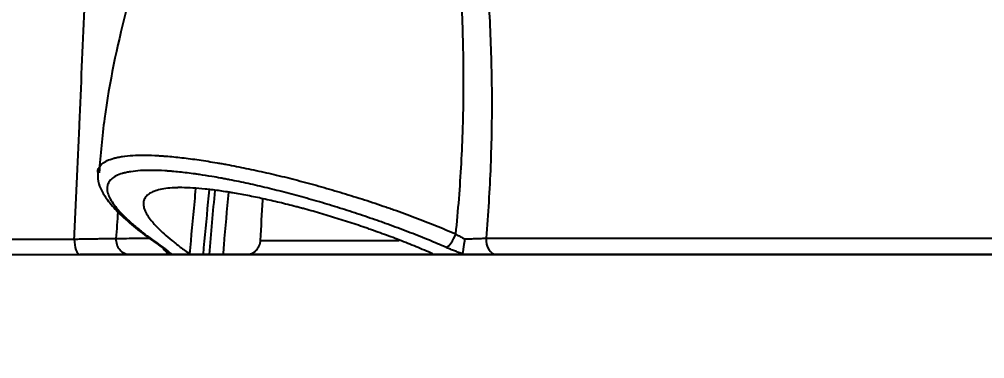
# Model space of a CAD drawing. Extents: x 2759 to 9191, y -64 to 2464.
# Drawn here: x 2927.1 to 2991, y 657 to 679.5 of the extents above; entities that cross this region are included whole.
import ezdxf

# ---------------------------------------------------------------- set-up
doc = ezdxf.new("R2010")
doc.units = 0
doc.header["$LTSCALE"] = 20
doc.header["$MEASUREMENT"] = 0
doc.layers.get('0').update_dxf_attribs({"linetype": 'CONTINUOUS'})
doc.layers.get('DEFPOINTS').update_dxf_attribs({"linetype": 'CONTINUOUS'})
doc.styles.get("Standard").update_dxf_attribs({"font": 'NanumGothic.ttf'})
doc.dimstyles.get("Standard").update_dxf_attribs({"dimtxt": 2.7, "dimasz": 2.5, "dimexe": 1.5, "dimexo": 1.5, "dimgap": 1.5, "dimtad": 1, "dimdec": 0, "dimlfac": 10, "dimzin": 0, "dimdsep": 46, "dimtxsty": 'Standard', "dimcen": 0, "dimclrt": 2, "dimadec": 0, "dimazin": 0, "dimtfac": 1, "dimtdec": 0, "dimtmove": 0, "dimatfit": 3, "dimfxl": 0, "dimtolj": 1, "dimtzin": 0, "dimarcsym": 0})

# ---------------------------------------------------------------- blocks, each defined once
blk = doc.blocks.new('*D44')
at = {"color": 3, "lineweight": -2, "ltscale": 10}
for p, q in [((2915.782, 663.435), (2915.782, 155.76)), ((3200.782, 205.096), (3200.782, 155.76)), ((2935.782, 160.76), (3180.782, 160.76))]:
    blk.add_line(p, q, dxfattribs=at)
at = {"color": 3, "ltscale": 10}
for points in [[(2935.782, 164.093), (2935.782, 157.426), (2915.782, 160.76)], [(3180.782, 164.093), (3180.782, 157.426), (3200.782, 160.76)]]:
    blk.add_solid(points, dxfattribs=at)
at = {"layer": 'DEFPOINTS', "color": 0, "ltscale": 10}
for p in [(2915.782, 664.935), (3200.782, 206.596), (3200.782, 160.76)]:
    blk.add_point(p, dxfattribs=at)
at = {"color": 2, "ltscale": 10, "insert": (3058.282, 184.368), "char_height": 25, "attachment_point": 5}
blk.add_mtext('\\A1;285', dxfattribs=at)
blk = doc.blocks.new('*D39')
at = {"color": 3, "lineweight": -2}
for p, q in [((2926.202, 778.935), (2779.894, 778.935)), ((2785.894, 754.935), (2785.894, 556.375)), ((2785.894, 307.687), (2785.894, 506.247)), ((2949.299, 283.687), (2779.894, 283.687))]:
    blk.add_line(p, q, dxfattribs=at)
at = {"color": 3}
for points in [[(2781.894, 754.935), (2789.894, 754.935), (2785.894, 778.935)], [(2781.894, 307.687), (2789.894, 307.687), (2785.894, 283.687)]]:
    blk.add_solid(points, dxfattribs=at)
at = {"layer": 'DEFPOINTS', "color": 0}
for p in [(2928.002, 778.935), (2785.894, 283.687), (2951.099, 283.687)]:
    blk.add_point(p, dxfattribs=at)
at = {"color": 2, "insert": (2785.894, 531.311), "char_height": 24, "attachment_point": 5}
blk.add_mtext('\\A1;495', dxfattribs=at)
blk = doc.blocks.new('*D43')
at = {"color": 3, "linetype": 'ByBlock', "lineweight": -2}
for p, q in [((3600.371, 707.347), (3600.371, 30.904)), ((2895.782, 282.187), (2895.782, 30.904)), ((2915.782, 35.904), (3580.371, 35.904))]:
    blk.add_line(p, q, dxfattribs=at)
at = {"color": 3}
for points in [[(2915.782, 39.238), (2915.782, 32.571), (2895.782, 35.904)], [(3580.371, 39.238), (3580.371, 32.571), (3600.371, 35.904)]]:
    blk.add_solid(points, dxfattribs=at)
at = {"layer": 'DEFPOINTS', "color": 0}
for p in [(3600.371, 708.847), (2895.782, 283.687), (3600.371, 35.904)]:
    blk.add_point(p, dxfattribs=at)
at = {"color": 2, "insert": (3244.56, 59.477), "char_height": 25, "attachment_point": 5}
blk.add_mtext('\\A1;705', dxfattribs=at)

msp = doc.modelspace()

# ---------------------------------------------------------------- linework, layer by layer
at = {"color": 7, "linetype": 'Continuous'}
for p, q in [((2926.102, 664.953), (2930.739, 664.953)), ((2927.101, 663.935), (2931.119, 663.935)), ((2934.917, 663.935), (2932.66, 663.935))]:
    msp.add_line(p, q, dxfattribs=at)
at = {"color": 7}
msp.add_line((2920.957, 663.935), (3584.337, 663.935), dxfattribs=at)
at = {"color": 7, "linetype": 'Continuous'}
for centre, major_axis, ratio, start_param, end_param in [((2931.119, 664.935), (0, 1), 0.380171, 1.553343, 3.141593), ((2934.421, 664.935), (0, 1), 0.928701, 1.505583, 3.141593), ((2955.659, 665.292), (-0.404, -0.915), 0.292041, 0.314777, 1.694859), ((2958.664, 664.935), (0, -1), 0.691985, 4.636786, 6.283185), ((2936.965, 665.33), (0.565, 0.825), 0.730902, 3.129991, 3.17563), ((2936.965, 665.33), (0.565, 0.825), 0.730902, 3.17563, 3.41673), ((2937.337, 664.935), (0, 1), 0.907546, 2.227076, 3.141593)]:
    msp.add_ellipse(centre, major_axis=major_axis, ratio=ratio, start_param=start_param, end_param=end_param, dxfattribs=at)
for points, knots in [([(2954.635, 702.103), (2954.825, 701.383), (2955.009, 700.658), (2955.362, 699.2), (2955.531, 698.467), (2955.857, 696.994), (2956.013, 696.253), (2956.312, 694.765), (2956.454, 694.017), (2956.725, 692.513), (2956.854, 691.758), (2957.097, 690.24), (2957.212, 689.477), (2957.532, 687.178), (2957.715, 685.63), (2957.903, 683.676), (2957.938, 683.285), (2958.005, 682.499), (2958.036, 682.106), (2958.123, 680.925), (2958.173, 680.137), (2958.294, 677.766), (2958.34, 676.18), (2958.351, 674.189), (2958.351, 673.791), (2958.347, 672.993), (2958.343, 672.594), (2958.323, 671.396), (2958.301, 670.598), (2958.207, 668.203), (2958.109, 666.607), (2957.974, 665.011)], [0, 0, 0, 0, 0.0625, 0.0625, 0.125, 0.125, 0.1875, 0.1875, 0.25, 0.25, 0.3125, 0.3125, 0.375, 0.375, 0.5, 0.5, 0.53125, 0.53125, 0.5625, 0.5625, 0.625, 0.625, 0.75, 0.75, 0.78125, 0.78125, 0.8125, 0.8125, 0.875, 0.875, 1, 1, 1, 1]), ([(2955.974, 665.288), (2956.135, 666.844), (2956.257, 668.401), (2956.385, 670.738), (2956.419, 671.517), (2956.455, 672.686), (2956.465, 673.075), (2956.481, 673.854), (2956.486, 674.243), (2956.495, 675.409), (2956.489, 676.96), (2956.448, 678.506), (2956.389, 680.049), (2956.351, 680.819), (2956.293, 681.78), (2956.28, 681.972), (2956.255, 682.356), (2956.242, 682.548), (2956.201, 683.123), (2956.171, 683.506), (2956.014, 685.414), (2955.857, 686.927), (2955.489, 689.924), (2955.279, 691.409), (2954.932, 693.618), (2954.812, 694.351), (2954.562, 695.81), (2954.433, 696.537), (2954.169, 697.985), (2954.033, 698.706), (2953.758, 700.142), (2953.618, 700.857), (2953.478, 701.569)], [0, 0, 0, 0, 0.125, 0.125, 0.1875, 0.1875, 0.21875, 0.21875, 0.25, 0.25, 0.3125, 0.375, 0.375, 0.4375, 0.4375, 0.453125, 0.453125, 0.46875, 0.46875, 0.5, 0.5, 0.625, 0.625, 0.75, 0.75, 0.8125, 0.8125, 0.875, 0.875, 0.9375, 0.9375, 1, 1, 1, 1]), ([(2942.397, 700.408), (2941.657, 699.09), (2940.142, 696.228), (2937.938, 691.53), (2935.83, 686.065), (2934.004, 679.8), (2932.809, 674.128), (2932.461, 670.543), (2932.38, 669.337)], [0, 0, 0, 0, 0.137673, 0.295302, 0.473306, 0.671667, 0.890123, 1, 1, 1, 1]), ([(2930.739, 664.953), (2930.8, 666.219), (2930.858, 667.486), (2930.973, 670.019), (2931.028, 671.285), (2931.193, 675.086), (2931.3, 677.619), (2931.406, 680.153)], [0, 0, 0, 0, 0.25, 0.25, 0.5, 0.5, 1, 1, 1, 1]), ([(2932.286, 669.397), (2932.287, 669.402), (2932.287, 669.407), (2932.298, 669.514), (2932.329, 669.609), (2932.428, 669.785), (2932.497, 669.867), (2932.674, 670.016), (2932.782, 670.083), (2933.039, 670.205), (2933.188, 670.259), (2933.379, 670.311), (2933.401, 670.317), (2933.445, 670.328), (2933.467, 670.334), (2933.535, 670.35), (2933.674, 670.38), (2933.823, 670.406), (2934.136, 670.452), (2934.363, 670.474), (2934.855, 670.503), (2935.119, 670.509), (2935.687, 670.505), (2935.989, 670.495), (2936.352, 670.474), (2936.393, 670.472), (2936.474, 670.466), (2936.515, 670.464), (2936.639, 670.455), (2936.89, 670.436), (2937.148, 670.413), (2937.675, 670.362), (2938.039, 670.32), (2938.793, 670.221), (2939.182, 670.164), (2939.785, 670.069), (2939.988, 670.035), (2940.247, 669.99), (2940.299, 669.981), (2940.404, 669.963), (2940.456, 669.954), (2940.613, 669.926), (2940.719, 669.907), (2941.248, 669.809), (2941.678, 669.725), (2942.551, 669.545), (2943.437, 669.352), (2944.349, 669.135), (2945.043, 668.962), (2945.276, 668.903), (2945.745, 668.781), (2945.98, 668.719), (2946.684, 668.529), (2947.155, 668.397), (2948.096, 668.123), (2948.568, 667.982), (2949.511, 667.689), (2949.984, 667.537), (2950.693, 667.302), (2950.929, 667.222), (2951.225, 667.121), (2951.284, 667.101), (2951.402, 667.06), (2951.462, 667.04), (2951.639, 666.978), (2951.757, 666.937), (2952.344, 666.729), (2952.81, 666.559), (2953.731, 666.21), (2954.187, 666.032), (2955.089, 665.667), (2955.534, 665.48), (2955.974, 665.288)], [0, 0, 0, 0, 0.002039, 0.002039, 0.045429, 0.045429, 0.088819, 0.088819, 0.132208, 0.132208, 0.175598, 0.175598, 0.181021, 0.181021, 0.186445, 0.186445, 0.197293, 0.218987, 0.218987, 0.262377, 0.262377, 0.305767, 0.305767, 0.349156, 0.349156, 0.35458, 0.35458, 0.360004, 0.360004, 0.370851, 0.392546, 0.392546, 0.435935, 0.435935, 0.479325, 0.479325, 0.50102, 0.50102, 0.506443, 0.506443, 0.511867, 0.511867, 0.522715, 0.522715, 0.566104, 0.566104, 0.609494, 0.652883, 0.652883, 0.674578, 0.674578, 0.696273, 0.696273, 0.739662, 0.739662, 0.783052, 0.783052, 0.826442, 0.826442, 0.848136, 0.848136, 0.85356, 0.85356, 0.858984, 0.858984, 0.869831, 0.869831, 0.913221, 0.913221, 0.95661, 0.95661, 1, 1, 1, 1]), ([(2932.313, 669.386), (2932.29, 669.232), (2932.273, 668.853), (2932.476, 668.267), (2932.867, 667.588), (2933.522, 666.812), (2934.48, 665.931), (2935.427, 665.179), (2936.098, 664.72), (2936.297, 664.589)], [0, 0, 0, 0, 0.07933, 0.201311, 0.345541, 0.527653, 0.726904, 0.92254, 1, 1, 1, 1]), ([(2939.02, 669.219), (2938.922, 669.234), (2938.826, 669.248), (2938.373, 669.311), (2938.027, 669.353), (2937.527, 669.406), (2937.364, 669.421), (2937.124, 669.442), (2937.044, 669.448), (2936.887, 669.46), (2936.81, 669.465), (2936.427, 669.489), (2936.14, 669.5), (2935.601, 669.504), (2935.35, 669.498), (2934.884, 669.469), (2934.668, 669.446), (2934.371, 669.399), (2934.277, 669.382), (2934.142, 669.353), (2934.098, 669.342), (2934.034, 669.326), (2934.012, 669.32), (2933.971, 669.309), (2933.787, 669.257), (2933.628, 669.196), (2933.385, 669.073), (2933.282, 669.004), (2933.114, 668.853), (2932.983, 668.689), (2932.925, 668.497), (2932.912, 668.369), (2932.911, 668.342), (2932.91, 668.302), (2932.91, 668.289), (2932.911, 668.262), (2932.915, 668.194), (2932.926, 668.124), (2932.965, 667.952), (2933.01, 667.832), (2933.132, 667.581), (2933.21, 667.451), (2933.397, 667.18), (2933.507, 667.04), (2933.757, 666.75), (2933.897, 666.601), (2934.093, 666.407), (2934.133, 666.368), (2934.214, 666.29), (2934.339, 666.172), (2934.472, 666.052), (2934.747, 665.809), (2934.945, 665.644), (2935.366, 665.308), (2935.59, 665.136), (2936.066, 664.785), (2936.319, 664.606), (2936.586, 664.423)], [0, 0, 0, 0, 0.013909, 0.013909, 0.065809, 0.065809, 0.091758, 0.091758, 0.104733, 0.104733, 0.117708, 0.117708, 0.169608, 0.169608, 0.221507, 0.221507, 0.273407, 0.273407, 0.299356, 0.299356, 0.312331, 0.312331, 0.318819, 0.318819, 0.325306, 0.377206, 0.377206, 0.429105, 0.429105, 0.481005, 0.532904, 0.532904, 0.545879, 0.545879, 0.552367, 0.552367, 0.558854, 0.584804, 0.584804, 0.636703, 0.636703, 0.688603, 0.688603, 0.740502, 0.740502, 0.792402, 0.792402, 0.805377, 0.805377, 0.818352, 0.844301, 0.844301, 0.896201, 0.896201, 0.9481, 0.9481, 1, 1, 1, 1]), ([(2955.152, 664.475), (2954.802, 664.628), (2954.448, 664.777), (2953.663, 665.1), (2953.231, 665.271), (2952.358, 665.607), (2951.917, 665.771), (2951.361, 665.973), (2951.249, 666.013), (2951.081, 666.073), (2951.025, 666.092), (2950.913, 666.132), (2950.633, 666.231), (2950.353, 666.327), (2949.682, 666.556), (2949.235, 666.704), (2948.342, 666.99), (2947.896, 667.128), (2947.005, 667.397), (2946.56, 667.526), (2945.893, 667.714), (2945.671, 667.775), (2945.228, 667.896), (2945.007, 667.954), (2944.351, 668.125), (2943.487, 668.341), (2942.648, 668.533), (2941.821, 668.714), (2941.414, 668.798), (2940.913, 668.895), (2940.813, 668.914), (2940.664, 668.942), (2940.615, 668.952), (2940.516, 668.97), (2940.27, 669.015), (2940.028, 669.058), (2939.559, 669.137), (2939.286, 669.18), (2939.02, 669.219)], [0, 0, 0, 0, 0.066555, 0.066555, 0.146119, 0.146119, 0.225683, 0.225683, 0.245574, 0.245574, 0.25552, 0.25552, 0.265465, 0.305247, 0.305247, 0.384811, 0.384811, 0.464375, 0.464375, 0.543939, 0.543939, 0.583721, 0.583721, 0.623503, 0.623503, 0.703067, 0.782631, 0.782631, 0.862195, 0.862195, 0.882086, 0.882086, 0.892032, 0.892032, 0.901977, 0.941759, 0.941759, 1, 1, 1, 1]), ([(2954.432, 663.98), (2954.076, 664.138), (2953.714, 664.292), (2952.983, 664.594), (2952.614, 664.741), (2951.868, 665.03), (2951.492, 665.171), (2950.922, 665.379), (2950.731, 665.447), (2950.444, 665.549), (2950.348, 665.583), (2950.156, 665.65), (2950.06, 665.683), (2949.581, 665.847), (2949.199, 665.974), (2948.435, 666.221), (2948.055, 666.34), (2947.295, 666.571), (2946.916, 666.682), (2946.349, 666.842), (2946.16, 666.895), (2945.877, 666.972), (2945.783, 666.998), (2945.595, 667.048), (2945.501, 667.073), (2945.034, 667.195), (2944.667, 667.287), (2943.944, 667.461), (2943.589, 667.542), (2942.89, 667.695), (2942.547, 667.766), (2941.872, 667.897), (2941.541, 667.957), (2941.135, 668.025), (2941.055, 668.039), (2940.894, 668.065), (2940.814, 668.077), (2940.578, 668.114), (2940.423, 668.136), (2939.966, 668.2), (2939.674, 668.235), (2939.113, 668.293), (2938.844, 668.316), (2938.331, 668.347), (2938.087, 668.356), (2937.799, 668.357), (2937.714, 668.357), (2937.63, 668.356), (2937.575, 668.355), (2937.548, 668.354), (2937.412, 668.35), (2937.307, 668.345), (2937.007, 668.325), (2936.823, 668.304), (2936.488, 668.249), (2936.184, 668.181), (2935.942, 668.086), (2935.823, 668.025), (2935.81, 668.018), (2935.784, 668.004), (2935.772, 667.997), (2935.735, 667.976), (2935.665, 667.931), (2935.604, 667.884), (2935.494, 667.785), (2935.436, 667.713), (2935.353, 667.559), (2935.326, 667.476), (2935.31, 667.343), (2935.309, 667.298), (2935.312, 667.227), (2935.314, 667.203), (2935.32, 667.155), (2935.324, 667.13), (2935.35, 667.005), (2935.385, 666.901), (2935.486, 666.684), (2935.55, 666.571), (2935.706, 666.338), (2935.797, 666.216), (2935.954, 666.029), (2936.01, 665.965), (2936.098, 665.868), (2936.129, 665.835), (2936.191, 665.77), (2936.223, 665.737), (2936.387, 665.57), (2936.53, 665.433), (2936.839, 665.155), (2937.005, 665.013), (2937.36, 664.724), (2937.549, 664.576), (2937.95, 664.275), (2938.163, 664.121), (2938.389, 663.963)], [0, 0, 0, 0, 0.03125, 0.03125, 0.0625, 0.0625, 0.09375, 0.09375, 0.109375, 0.109375, 0.117187, 0.117187, 0.125, 0.125, 0.15625, 0.15625, 0.1875, 0.1875, 0.21875, 0.21875, 0.234375, 0.234375, 0.242187, 0.242187, 0.25, 0.25, 0.28125, 0.28125, 0.3125, 0.3125, 0.34375, 0.34375, 0.375, 0.375, 0.382812, 0.382812, 0.390625, 0.390625, 0.40625, 0.40625, 0.4375, 0.4375, 0.46875, 0.46875, 0.5, 0.5, 0.507812, 0.511719, 0.511719, 0.515625, 0.515625, 0.53125, 0.53125, 0.5625, 0.5625, 0.59375, 0.625, 0.625, 0.628906, 0.628906, 0.632812, 0.632812, 0.640625, 0.65625, 0.65625, 0.6875, 0.6875, 0.71875, 0.71875, 0.734375, 0.734375, 0.742187, 0.742187, 0.75, 0.75, 0.78125, 0.78125, 0.8125, 0.8125, 0.84375, 0.84375, 0.859375, 0.859375, 0.867187, 0.867187, 0.875, 0.875, 0.90625, 0.90625, 0.9375, 0.9375, 0.96875, 0.96875, 1, 1, 1, 1]), ([(2938.389, 663.963), (2938.486, 665.122), (2938.59, 666.28), (2938.73, 667.726), (2938.759, 668.016), (2938.788, 668.305), (2938.788, 668.305), (2938.788, 668.305)], [0, 0, 0, 0, 0.79984, 0.79984, 0.9998, 0.9998, 1, 1, 1, 1]), ([(2939.665, 668.221), (2939.636, 667.948), (2939.608, 667.675), (2939.464, 666.247), (2939.356, 665.092), (2939.255, 663.935)], [0, 0, 0, 0, 0.191347, 0.191347, 1, 1, 1, 1]), ([(2940.603, 663.934), (2940.618, 664.14), (2940.723, 665.515), (2940.844, 666.889), (2940.956, 668.055)], [0, 0, 0, 0, 0.150054, 1, 1, 1, 1]), ([(2943.057, 664.868), (2943.105, 665.753), (2943.154, 666.671), (2943.202, 667.596), (2943.204, 667.625)], [0, 0, 0, 0, 0.96905, 1, 1, 1, 1]), ([(2930.739, 664.953), (2930.896, 664.955), (2931.048, 664.958), (2931.342, 664.962), (2931.627, 664.967), (2931.893, 664.971), (2932.151, 664.976), (2932.275, 664.978), (2932.514, 664.982), (2932.626, 664.984), (2932.837, 664.988), (2933.034, 664.991), (2933.204, 664.995), (2933.302, 664.996), (2933.321, 664.997), (2933.358, 664.998), (2933.376, 664.998), (2933.429, 664.999), (2933.462, 665), (2933.494, 665)], [0, 0, 0, 0, 0.125, 0.125, 0.25, 0.375, 0.375, 0.5, 0.5, 0.625, 0.625, 0.75, 0.875, 0.875, 0.90625, 0.90625, 0.9375, 0.9375, 1, 1, 1, 1]), ([(2933.494, 665), (2933.954, 665.001), (2934.428, 665.001), (2935.166, 665.001), (2935.419, 665.001), (2935.676, 665.002)], [0, 0, 0, 0, 0.662732, 0.662732, 1, 1, 1, 1]), ([(2942.147, 663.935), (2942.205, 663.935), (2942.261, 663.941), (2942.345, 663.959), (2942.373, 663.966), (2942.414, 663.979), (2942.428, 663.984), (2942.455, 663.994), (2942.469, 663.999), (2942.535, 664.028), (2942.586, 664.056), (2942.659, 664.106), (2942.682, 664.124), (2942.716, 664.153), (2942.728, 664.163), (2942.75, 664.183), (2942.76, 664.194), (2942.813, 664.247), (2942.85, 664.294), (2942.893, 664.357), (2942.901, 664.37), (2942.917, 664.396), (2942.924, 664.41), (2942.947, 664.45), (2942.96, 664.478), (2942.997, 664.562), (2943.016, 664.621), (2943.034, 664.697), (2943.037, 664.712), (2943.043, 664.743), (2943.051, 664.79), (2943.055, 664.837), (2943.057, 664.868)], [0, 0, 0, 0, 0.125, 0.125, 0.1875, 0.1875, 0.21875, 0.21875, 0.25, 0.25, 0.375, 0.375, 0.4375, 0.4375, 0.46875, 0.46875, 0.5, 0.5, 0.625, 0.625, 0.65625, 0.65625, 0.6875, 0.6875, 0.75, 0.75, 0.875, 0.875, 0.90625, 0.90625, 0.9375, 1, 1, 1, 1]), ([(2943.005, 664.868), (2943.17, 664.868), (2943.337, 664.868), (2944.182, 664.868), (2944.888, 664.867), (2946.364, 664.866), (2947.133, 664.866), (2948.139, 664.866), (2948.342, 664.865), (2948.753, 664.865), (2948.961, 664.865), (2949.59, 664.865), (2950.017, 664.865), (2951.03, 664.864), (2951.621, 664.864), (2952.228, 664.864)], [0, 0, 0, 0, 0.063666, 0.063666, 0.319356, 0.319356, 0.575045, 0.575045, 0.638967, 0.638967, 0.702889, 0.702889, 0.830734, 0.830734, 1, 1, 1, 1]), ([(2955.974, 665.288), (2956.07, 665.227), (2956.169, 665.169), (2956.373, 665.058), (2956.478, 665.006), (2956.586, 664.957)], [0, 0, 0, 0, 0.5, 0.5, 1, 1, 1, 1]), ([(2956.44, 663.981), (2956.442, 663.998), (2956.447, 664.038), (2956.456, 664.094), (2956.461, 664.134), (2956.462, 664.142), (2956.465, 664.159), (2956.469, 664.185), (2956.473, 664.212), (2956.481, 664.269), (2956.487, 664.31), (2956.495, 664.365), (2956.497, 664.376), (2956.5, 664.399), (2956.505, 664.433), (2956.511, 664.468), (2956.522, 664.54), (2956.529, 664.589), (2956.541, 664.666), (2956.545, 664.692), (2956.553, 664.744), (2956.561, 664.797), (2956.569, 664.85), (2956.576, 664.89), (2956.578, 664.903), (2956.582, 664.93), (2956.584, 664.944), (2956.586, 664.957)], [0, 0, 0, 0, 0.125, 0.25, 0.25, 0.28125, 0.28125, 0.3125, 0.375, 0.375, 0.5, 0.5, 0.53125, 0.53125, 0.5625, 0.625, 0.625, 0.75, 0.75, 0.8125, 0.8125, 0.875, 0.9375, 0.9375, 0.96875, 0.96875, 1, 1, 1, 1]), ([(2956.586, 664.957), (2956.618, 664.958), (2956.651, 664.96), (2956.715, 664.962), (2956.747, 664.964), (2956.843, 664.968), (2956.906, 664.971), (2957.093, 664.978), (2957.215, 664.983), (2957.363, 664.989), (2957.393, 664.99), (2957.451, 664.992), (2957.48, 664.994), (2957.565, 664.997), (2957.62, 664.999), (2957.781, 665.004), (2957.881, 665.008), (2957.974, 665.011)], [0, 0, 0, 0, 0.0625, 0.0625, 0.125, 0.125, 0.25, 0.25, 0.5, 0.5, 0.5625, 0.5625, 0.625, 0.625, 0.75, 0.75, 1, 1, 1, 1]), ([(2957.974, 665.011), (2959.649, 665.011), (2961.385, 665.011), (2963.627, 665.012), (2964.079, 665.012), (2964.762, 665.012), (2964.991, 665.012), (2965.45, 665.012), (2966.6, 665.012), (2967.766, 665.012), (2969.651, 665.011), (2970.604, 665.011), (2972.528, 665.011), (2973.499, 665.011), (2976.44, 665.011), (2978.437, 665.01), (2982.496, 665.009), (2984.558, 665.008), (2988.743, 665.007), (2990.865, 665.006), (2994.091, 665.005), (2995.173, 665.005), (2996.533, 665.004), (2996.806, 665.004), (2997.352, 665.004), (2998.171, 665.003), (3000.088, 665.003), (3001.74, 665.002), (3003.399, 665.001), (3003.952, 665.001), (3005.06, 665.001), (3005.615, 665), (3007.282, 665), (3008.395, 664.999), (3010.627, 664.998), (3011.745, 664.998), (3015.107, 664.996), (3017.358, 664.996), (3021.875, 664.994), (3024.142, 664.993), (3026.984, 664.992), (3027.553, 664.992), (3028.692, 664.991), (3029.262, 664.991), (3030.972, 664.991), (3032.113, 664.99), (3035.538, 664.989), (3037.825, 664.988), (3042.404, 664.987), (3044.696, 664.987), (3051.579, 664.986), (3056.178, 664.985), (3060.782, 664.985)], [0, 0, 0, 0, 0.0625, 0.0625, 0.078125, 0.078125, 0.085938, 0.085938, 0.09375, 0.125, 0.125, 0.15625, 0.15625, 0.1875, 0.1875, 0.25, 0.25, 0.3125, 0.3125, 0.375, 0.375, 0.40625, 0.40625, 0.414063, 0.414063, 0.421875, 0.4375, 0.46875, 0.46875, 0.484375, 0.484375, 0.5, 0.5, 0.53125, 0.53125, 0.5625, 0.5625, 0.625, 0.625, 0.6875, 0.6875, 0.703125, 0.703125, 0.71875, 0.71875, 0.75, 0.75, 0.8125, 0.8125, 0.875, 0.875, 1, 1, 1, 1]), ([(2936.393, 664.507), (2936.441, 664.475), (2936.582, 664.38), (2936.706, 664.268), (2936.722, 664.253), (2936.72, 664.254)], [0, 0, 0, 0, 0.2276, 0.755376, 1, 1, 1, 1]), ([(2936.586, 664.423), (2936.647, 664.382), (2936.76, 664.301), (2936.856, 664.225), (2936.944, 664.151), (2936.984, 664.115), (2937.037, 664.064), (2937.054, 664.047), (2937.085, 664.014), (2937.099, 663.998), (2937.112, 663.982)], [0, 0, 0, 0, 0.25, 0.5, 0.5, 0.75, 0.75, 0.875, 0.875, 1, 1, 1, 1]), ([(2936.72, 664.254), (2936.722, 664.252), (2936.723, 664.251), (2936.759, 664.209), (2936.796, 664.171), (2936.858, 664.12), (2936.879, 664.104), (2936.923, 664.074), (2936.945, 664.06), (2937.014, 664.021), (2937.062, 664), (2937.112, 663.982)], [0, 0, 0, 0, 0.013117, 0.013117, 0.342078, 0.342078, 0.506559, 0.506559, 0.671039, 0.671039, 1, 1, 1, 1]), ([(2956.44, 663.981), (2956.393, 663.996), (2956.346, 664.011), (2956.252, 664.041), (2956.206, 664.056), (2956.067, 664.104), (2955.976, 664.136), (2955.796, 664.204), (2955.617, 664.274), (2955.443, 664.347), (2955.357, 664.385)], [0, 0, 0, 0, 0.125, 0.125, 0.25, 0.25, 0.5, 0.5, 0.75, 1, 1, 1, 1]), ([(2934.421, 663.935), (2934.383, 663.935), (2934.343, 663.935), (2934.279, 663.935), (2934.258, 663.935), (2934.213, 663.935), (2934.19, 663.935), (2934.074, 663.935), (2933.972, 663.935), (2933.752, 663.935), (2933.634, 663.935), (2933.381, 663.935), (2933.247, 663.935), (2932.961, 663.935), (2932.812, 663.935), (2932.503, 663.935), (2932.183, 663.935), (2931.842, 663.935), (2931.489, 663.935), (2931.307, 663.935), (2931.119, 663.935)], [0, 0, 0, 0, 0.0625, 0.0625, 0.09375, 0.09375, 0.125, 0.125, 0.25, 0.25, 0.375, 0.375, 0.5, 0.5, 0.625, 0.625, 0.75, 0.875, 0.875, 1, 1, 1, 1]), ([(2937.315, 663.935), (2937.244, 663.935), (2936.416, 663.935), (2935.619, 663.935), (2934.917, 663.935)], [0, 0, 0, 0, 0.085773, 1, 1, 1, 1]), ([(2937.112, 663.982), (2937.117, 663.981), (2937.128, 663.979), (2937.143, 663.975), (2937.158, 663.972), (2937.173, 663.968), (2937.187, 663.965), (2937.202, 663.962), (2937.216, 663.959), (2937.235, 663.955), (2937.259, 663.95), (2937.287, 663.945), (2937.314, 663.94), (2937.332, 663.937), (2937.34, 663.935)], [0, 0, 0, 0, 0.06299, 0.125758, 0.188311, 0.250657, 0.312803, 0.374755, 0.436521, 0.498109, 0.625084, 0.751012, 0.87596, 1, 1, 1, 1]), ([(2938.43, 663.935), (2938.43, 663.935), (2938.43, 663.935), (2938.059, 663.935), (2937.696, 663.935), (2937.34, 663.935)], [0, 0, 0, 0, 0.000452, 0.000452, 1, 1, 1, 1]), ([(2939.255, 663.935), (2939.175, 663.935), (2939.098, 663.935), (2938.948, 663.935), (2938.877, 663.935), (2938.773, 663.935), (2938.739, 663.935), (2938.689, 663.935), (2938.672, 663.935), (2938.64, 663.935), (2938.624, 663.935), (2938.545, 663.935), (2938.486, 663.935), (2938.43, 663.935)], [0, 0, 0, 0, 0.25, 0.25, 0.5, 0.5, 0.625, 0.625, 0.6875, 0.6875, 0.75, 0.75, 1, 1, 1, 1]), ([(2940.384, 663.935), (2940.323, 663.935), (2940.26, 663.935), (2940.161, 663.935), (2940.127, 663.935), (2940.076, 663.935), (2940.059, 663.935), (2940.024, 663.935), (2940.007, 663.935), (2939.921, 663.935), (2939.852, 663.935), (2939.748, 663.935), (2939.713, 663.935), (2939.645, 663.935), (2939.578, 663.935), (2939.513, 663.935), (2939.465, 663.935), (2939.45, 663.935), (2939.418, 663.935), (2939.403, 663.935), (2939.327, 663.935), (2939.271, 663.935), (2939.194, 663.935), (2939.169, 663.935), (2939.122, 663.935), (2939.1, 663.935), (2939.038, 663.935), (2939.003, 663.935), (2938.975, 663.935)], [0, 0, 0, 0, 0.125, 0.125, 0.1875, 0.1875, 0.21875, 0.21875, 0.25, 0.25, 0.375, 0.375, 0.4375, 0.4375, 0.5, 0.5625, 0.5625, 0.59375, 0.59375, 0.625, 0.625, 0.75, 0.75, 0.8125, 0.8125, 0.875, 0.875, 1, 1, 1, 1]), ([(2940.6, 663.935), (2940.6, 663.935), (2940.594, 663.935), (2940.576, 663.935), (2940.571, 663.935), (2940.56, 663.935), (2940.554, 663.935), (2940.535, 663.935), (2940.503, 663.935), (2940.463, 663.935), (2940.429, 663.935), (2940.417, 663.935), (2940.392, 663.935), (2940.379, 663.935), (2940.311, 663.935), (2940.249, 663.935), (2940.162, 663.935), (2940.144, 663.935), (2940.107, 663.935), (2940.088, 663.935), (2940.031, 663.935), (2939.991, 663.935), (2939.868, 663.935), (2939.78, 663.935), (2939.688, 663.935)], [0, 0, 0, 0, 0.141754, 0.141754, 0.184666, 0.184666, 0.227578, 0.227578, 0.313403, 0.399227, 0.399227, 0.44214, 0.44214, 0.485052, 0.485052, 0.656701, 0.656701, 0.699614, 0.699614, 0.742526, 0.742526, 0.828351, 0.828351, 1, 1, 1, 1]), ([(2954.209, 663.935), (2953.795, 663.935), (2953.386, 663.935), (2952.472, 663.935), (2951.969, 663.935), (2950.487, 663.935), (2949.532, 663.935), (2947.683, 663.935), (2946.789, 663.935), (2945.708, 663.935), (2945.387, 663.935), (2945.07, 663.935), (2944.859, 663.935), (2944.754, 663.935), (2944.232, 663.935), (2943.823, 663.935), (2943.001, 663.935), (2942.588, 663.935), (2942.184, 663.935)], [0, 0, 0, 0, 0.089459, 0.089459, 0.202556, 0.202556, 0.428749, 0.428749, 0.654942, 0.654942, 0.711491, 0.739765, 0.739765, 0.768039, 0.768039, 0.881136, 0.881136, 1, 1, 1, 1]), ([(2960.747, 663.935), (2960.005, 663.935), (2959.279, 663.935), (2957.495, 663.935), (2956.456, 663.935), (2954.446, 663.935), (2953.475, 663.935), (2951.597, 663.935), (2950.69, 663.935), (2949.375, 663.935), (2948.945, 663.935), (2948.415, 663.935), (2948.31, 663.935), (2948.1, 663.935), (2947.996, 663.935), (2947.684, 663.935), (2947.478, 663.935), (2946.461, 663.935), (2945.682, 663.935), (2944.188, 663.935), (2943.473, 663.935), (2942.663, 663.935), (2942.54, 663.935), (2942.418, 663.935)], [0, 0, 0, 0, 0.096873, 0.096873, 0.242987, 0.242987, 0.3891, 0.3891, 0.535213, 0.535213, 0.60827, 0.60827, 0.626534, 0.626534, 0.644798, 0.644798, 0.681327, 0.681327, 0.82744, 0.82744, 0.973554, 0.973554, 1, 1, 1, 1]), ([(2956.291, 663.935), (2956.311, 663.935), (2956.33, 663.936), (2956.355, 663.938), (2956.363, 663.939), (2956.379, 663.942), (2956.386, 663.943), (2956.406, 663.949), (2956.417, 663.953), (2956.429, 663.962), (2956.433, 663.966), (2956.437, 663.973), (2956.439, 663.977), (2956.44, 663.981)], [0, 0, 0, 0, 0.25, 0.25, 0.375, 0.375, 0.5, 0.5, 0.75, 0.75, 0.875, 0.875, 1, 1, 1, 1]), ([(2958.664, 663.935), (2958.585, 663.935), (2958.503, 663.935), (2958.333, 663.935), (2958.156, 663.935), (2957.967, 663.935), (2957.844, 663.935), (2957.819, 663.935), (2957.77, 663.935), (2957.695, 663.935), (2957.619, 663.935), (2957.466, 663.935), (2957.26, 663.935), (2957.048, 663.935), (2956.887, 663.935), (2956.833, 663.935), (2956.724, 663.935), (2956.67, 663.935), (2956.508, 663.935), (2956.399, 663.935), (2956.291, 663.935)], [0, 0, 0, 0, 0.125, 0.125, 0.25, 0.375, 0.375, 0.40625, 0.40625, 0.4375, 0.5, 0.5, 0.625, 0.75, 0.75, 0.8125, 0.8125, 0.875, 0.875, 1, 1, 1, 1]), ([(3060.859, 663.935), (3056.288, 663.935), (3051.728, 663.935), (3044.909, 663.935), (3042.64, 663.935), (3038.109, 663.935), (3035.848, 663.935), (3031.336, 663.935), (3029.085, 663.935), (3024.594, 663.935), (3022.354, 663.935), (3017.887, 663.935), (3015.659, 663.935), (3011.219, 663.935), (3009.007, 663.935), (3004.598, 663.935), (3002.401, 663.935), (2999.121, 663.935), (2998.03, 663.935), (2996.67, 663.935), (2996.398, 663.935), (2995.855, 663.935), (2995.042, 663.935), (2994.233, 663.935), (2991.546, 663.935), (2989.423, 663.935), (2985.238, 663.935), (2983.176, 663.935), (2979.117, 663.935), (2977.121, 663.935), (2974.18, 663.935), (2973.209, 663.935), (2971.286, 663.935), (2970.334, 663.935), (2968.449, 663.935), (2967.516, 663.935), (2966.364, 663.935), (2966.134, 663.935), (2965.675, 663.935), (2965.447, 663.935), (2964.764, 663.935), (2964.312, 663.935), (2962.071, 663.935), (2960.337, 663.935), (2958.664, 663.935)], [0, 0, 0, 0, 0.125, 0.125, 0.1875, 0.1875, 0.25, 0.25, 0.3125, 0.3125, 0.375, 0.375, 0.4375, 0.4375, 0.5, 0.5, 0.5625, 0.5625, 0.59375, 0.59375, 0.601562, 0.601562, 0.609375, 0.625, 0.625, 0.6875, 0.6875, 0.75, 0.75, 0.8125, 0.8125, 0.84375, 0.84375, 0.875, 0.875, 0.90625, 0.90625, 0.914062, 0.914062, 0.921875, 0.921875, 0.9375, 0.9375, 1, 1, 1, 1]), ([(2961.358, 663.935), (2961.306, 663.935), (2961.26, 663.935), (2961.199, 663.935), (2961.18, 663.935), (2961.155, 663.935), (2961.146, 663.935), (2961.131, 663.935), (2961.124, 663.935), (2961.09, 663.935), (2961.07, 663.935), (2961.054, 663.935), (2961.051, 663.935), (2961.046, 663.935), (2961.044, 663.935), (2961.041, 663.935), (2961.04, 663.935), (2961.04, 663.935)], [0, 0, 0, 0, 0.259696, 0.259696, 0.389544, 0.389544, 0.454468, 0.454468, 0.519392, 0.519392, 0.779089, 0.779089, 0.844013, 0.844013, 0.908937, 0.908937, 1, 1, 1, 1]), ([(3055.556, 663.935), (3051.337, 663.935), (3047.126, 663.935), (3040.821, 663.935), (3038.722, 663.935), (3035.577, 663.935), (3034.529, 663.935), (3032.959, 663.935), (3032.435, 663.935), (3031.39, 663.935), (3030.867, 663.935), (3028.258, 663.935), (3026.178, 663.935), (3022.036, 663.935), (3019.973, 663.935), (3015.868, 663.935), (3013.825, 663.935), (3009.762, 663.935), (3007.742, 663.935), (3003.726, 663.935), (3001.731, 663.935), (2997.768, 663.935), (2995.8, 663.935), (2991.895, 663.935), (2989.958, 663.935), (2986.117, 663.935), (2984.213, 663.935), (2981.386, 663.935), (2980.448, 663.935), (2979.049, 663.935), (2978.351, 663.935), (2977.656, 663.935), (2977.194, 663.935), (2976.963, 663.935), (2974.893, 663.935), (2973.093, 663.935), (2969.582, 663.935), (2967.871, 663.935), (2965.375, 663.935), (2964.554, 663.935), (2962.938, 663.935), (2962.142, 663.935), (2961.358, 663.935)], [0, 0, 0, 0, 0.125, 0.125, 0.1875, 0.1875, 0.21875, 0.21875, 0.234375, 0.234375, 0.25, 0.25, 0.3125, 0.3125, 0.375, 0.375, 0.4375, 0.4375, 0.5, 0.5, 0.5625, 0.5625, 0.625, 0.625, 0.6875, 0.6875, 0.75, 0.75, 0.78125, 0.78125, 0.796875, 0.804687, 0.804687, 0.8125, 0.8125, 0.875, 0.875, 0.9375, 0.9375, 0.96875, 0.96875, 1, 1, 1, 1])]:
    msp.add_open_spline(points, degree=3, knots=knots, dxfattribs=at)
for points, degree in [([(2932.283, 669.349), (2932.284, 669.366), (2932.285, 669.382), (2932.286, 669.397)], 3), ([(2939.688, 663.935), (2939.798, 665.351), (2939.92, 666.764), (2940.054, 668.173)], 3), ([(2933.622, 666.757), (2933.58, 666.172), (2933.537, 665.586), (2933.494, 665)], 3), ([(2936.297, 664.589), (2936.427, 664.499)], 1), ([(2955.357, 664.385), (2955.289, 664.415), (2955.221, 664.445), (2955.152, 664.475)], 3), ([(2937.015, 663.935), (2936.101, 663.935), (2935.238, 663.935), (2934.421, 663.935)], 3), ([(2938.094, 663.935), (2937.905, 663.935), (2937.717, 663.935), (2937.53, 663.935)], 3), ([(2937.538, 663.935), (2937.637, 663.935), (2937.614, 663.935)], 2), ([(2938.43, 663.935), (2938.416, 663.945), (2938.402, 663.954), (2938.389, 663.963)], 3), ([(2938.975, 663.935), (2938.784, 663.935), (2938.596, 663.935), (2938.409, 663.935)], 3), ([(2939.688, 663.935), (2939.544, 663.935), (2939.399, 663.935), (2939.255, 663.935)], 3), ([(2942.147, 663.935), (2941.546, 663.935), (2940.958, 663.935), (2940.384, 663.935)], 3), ([(2954.432, 663.98), (2954.466, 663.965), (2954.498, 663.95), (2954.53, 663.935)], 3), ([(2956.291, 663.935), (2955.695, 663.935), (2955.108, 663.935), (2954.53, 663.935)], 3)]:
    msp.add_open_spline(points, degree=degree, dxfattribs=at)

# ---------------------------------------------------------------- dimensions: what is measured, and where the dimension line sits
dim = msp.add_linear_dim(base=(2785.894, 283.687), p1=(2928.002, 778.935), p2=(2951.099, 283.687), angle=90, dimstyle='Standard', override={"dimscale": 1.2, "dimtxt": 20, "dimasz": 20, "dimexe": 5, "dimgap": 10, "dimtih": 1, "dimtoh": 1, "dimlfac": 1, "dimzin": 12, "dimclrd": 3, "dimclre": 3, "dimazin": 2, "dimarcsym": 1})
dim.commit()
dim.dimension.update_dxf_attribs({"geometry": '*D39', "text_midpoint": (2785.894, 531.311)})
dim = msp.add_linear_dim(base=(3600.371, 35.904), p1=(2895.782, 283.687), p2=(3600.371, 708.847), dimstyle='Standard', override={"dimtxt": 25, "dimasz": 20, "dimexe": 5, "dimgap": 10, "dimlfac": 1, "dimzin": 12, "dimclrd": 3, "dimclre": 3, "dimazin": 2, "dimarcsym": 1})
dim.commit()
dim.dimension.update_dxf_attribs({"geometry": '*D43', "text_midpoint": (3244.56, 35.904), "dimtype": 160})
at = {"color": 7, "ltscale": 10}
dim = msp.add_linear_dim(base=(3200.782, 160.76), p1=(2915.782, 664.935), p2=(3200.782, 206.596), dimstyle='Standard', override={"dimtxt": 25, "dimasz": 20, "dimexe": 5, "dimgap": 10, "dimlfac": 1, "dimclrd": 3, "dimclre": 3}, dxfattribs=at)
dim.commit()
dim.dimension.update_dxf_attribs({"geometry": '*D44', "text_midpoint": (3058.282, 184.368)})

doc.saveas('drawing.dxf')
